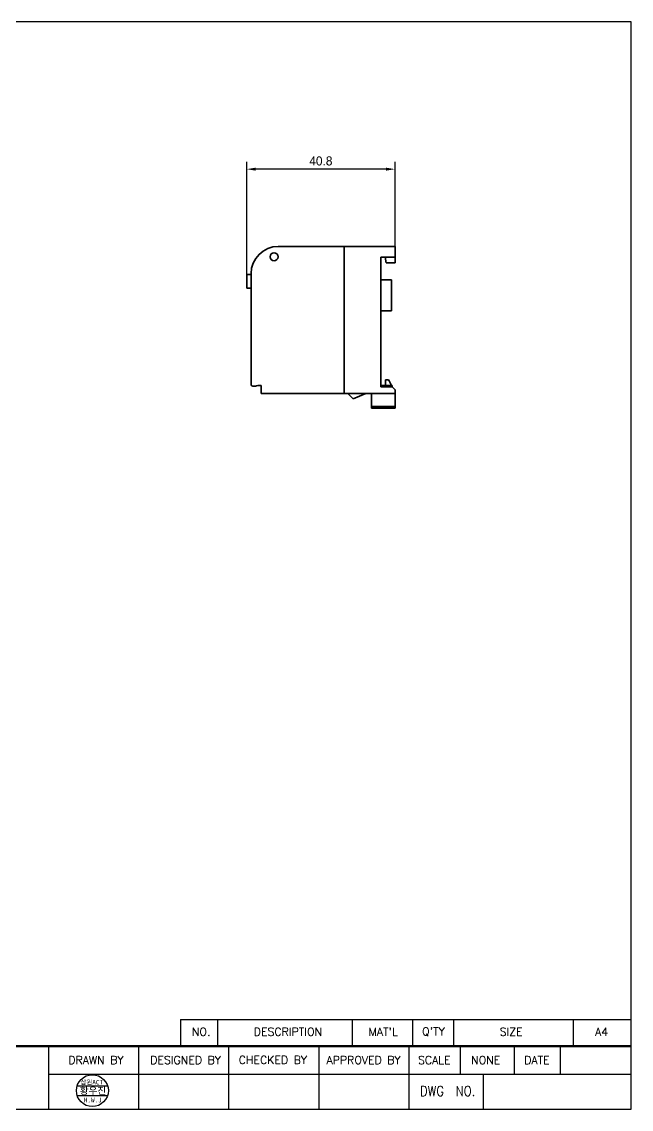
# Model space of a CAD drawing. Extents: x 295 to 2531, y 240 to 845.
# Drawn here: x 1457.2 to 1624.8, y 545.4 to 844.7 of the extents above; entities that cross this region are included whole.
import ezdxf
from ezdxf.enums import TextEntityAlignment as Align

# ---------------------------------------------------------------- set-up
doc = ezdxf.new("R2010")
doc.units = 0
doc.header["$LTSCALE"] = 0.1
doc.layers.get('0').update_dxf_attribs({"linetype": 'CONTINUOUS'})
doc.layers.get('DEFPOINTS').update_dxf_attribs({"linetype": 'CONTINUOUS'})
doc.layers.add('SHEET', color=7, linetype='CONTINUOUS')
doc.layers.add('가시적인 것(ISO)', color=7, linetype='CONTINUOUS', lineweight=35)
doc.styles.add('ROMANS', font='romans', dxfattribs={"width": 0.9})
doc.styles.add('굴림', font='', dxfattribs={"width": 0.9})
doc.styles.add('주 문자 (ISO)', font='')
doc.styles.get('굴림').set_extended_font_data('GulimChe')
doc.styles.get('주 문자 (ISO)').set_extended_font_data('Dotum')
doc.dimstyles.new('기본값 (ISO)', dxfattribs={"dimtxt": 2.5, "dimasz": 2.5, "dimexe": 2, "dimexo": 0, "dimgap": 1, "dimtad": 1, "dimdec": 1, "dimrnd": 1e-08, "dimzin": 0, "dimdsep": 46, "dimtxsty": '주 문자 (ISO)', "dimcen": 0.09, "dimdle": 10, "dimclrd": 1, "dimclre": 1, "dimclrt": 256, "dimadec": 1, "dimazin": 0, "dimtfac": 0.6, "dimtofl": 0, "dimtmove": 0, "dimatfit": 3, "dimfxl": 1, "dimtolj": 1, "dimtzin": 0, "dimlwd": -1, "dimlwe": -1, "dimarcsym": 0})

# ---------------------------------------------------------------- blocks, each defined once
blk = doc.blocks.new('*D54')
at = {"color": 1, "transparency": 16777216}
for p, q in [((1519.04, 775.15), (1519.04, 806.09)), ((1559.84, 782.85), (1559.84, 806.09)), ((1557.34, 804.09), (1521.54, 804.09))]:
    blk.add_line(p, q, dxfattribs=at)
for points in [[(1521.54, 804.51), (1521.54, 803.67), (1519.04, 804.09)], [(1557.34, 804.51), (1557.34, 803.67), (1559.84, 804.09)]]:
    blk.add_solid(points, dxfattribs=at)
at = {"layer": 'DEFPOINTS', "color": 0, "transparency": 16777216}
for p in [(1519.04, 804.09), (1559.84, 782.85), (1519.04, 775.15)]:
    blk.add_point(p, dxfattribs=at)
at = {"transparency": 16777216, "insert": (1539.44, 806.34), "char_height": 2.5, "attachment_point": 5, "style": '주 문자 (ISO)'}
blk.add_mtext('\\A1;40.8', dxfattribs=at)

msp = doc.modelspace()

# ---------------------------------------------------------------- linework, layer by layer
at = {"color": 0, "lineweight": 50}
msp.add_line((1201.55, 562.76), (1624.78, 562.76), dxfattribs=at)
for p, q in [((1464.53, 562.76), (1464.53, 545.4)), ((1489.3, 562.76), (1489.3, 545.4)), ((1514.07, 562.76), (1514.07, 545.4)), ((1538.84, 562.76), (1538.84, 545.4)), ((1563.61, 562.76), (1563.61, 545.4)), ((1577.74, 562.76), (1577.74, 555.06)), ((1592.56, 562.76), (1592.56, 555.06)), ((1605.21, 562.76), (1605.21, 555.06)), ((1464.53, 555.06), (1624.78, 555.06)), ((1584.05, 555.06), (1584.05, 545.4))]:
    msp.add_line(p, q)
at = {"color": 0, "ltscale": 2}
for p, q in [((1472.43, 551.86), (1480.78, 551.86)), ((1472.43, 549.17), (1480.78, 549.17))]:
    msp.add_line(p, q, dxfattribs=at)
at = {"color": 0}
msp.add_circle((1476.61, 550.52), 4.39, dxfattribs=at)
at = {"layer": 'SHEET'}
for p, q in [((1624.78, 844.65), (1201.55, 844.65)), ((1624.78, 770.38), (1624.78, 844.65)), ((1624.78, 545.4), (1624.78, 770.38)), ((1500.81, 570.1), (1624.78, 570.1)), ((1500.81, 570.1), (1500.81, 562.76)), ((1511.03, 570.1), (1511.03, 562.76)), ((1548, 570.1), (1548, 562.76)), ((1564.7, 562.76), (1564.7, 570.1)), ((1575.96, 562.76), (1575.96, 570.1)), ((1608.92, 562.76), (1608.92, 570.1)), ((1201.55, 545.4), (1624.78, 545.4))]:
    msp.add_line(p, q, dxfattribs=at)
at = {"layer": '가시적인 것(ISO)'}
for p, q in [((1527.74, 782.85), (1545.84, 782.85)), ((1545.84, 742.35), (1545.84, 782.85)), ((1545.84, 782.85), (1545.84, 742.35)), ((1545.84, 782.85), (1559.84, 782.85)), ((1559.84, 778.35), (1559.84, 782.85)), ((1555.94, 779.85), (1555.94, 744.15)), ((1555.94, 779.85), (1559.84, 779.85)), ((1557.12, 779.85), (1557.38, 778.35)), ((1557.38, 778.35), (1559.84, 778.35)), ((1519.04, 775.15), (1519.04, 771.35)), ((1519.68, 775.15), (1519.04, 775.15)), ((1520.24, 775.15), (1519.68, 775.15)), ((1520.24, 744.6), (1520.24, 775.35)), ((1555.94, 773.6), (1558.84, 773.6)), ((1558.84, 765.1), (1558.84, 773.6)), ((1519.68, 771.35), (1519.04, 771.35)), ((1520.24, 771.35), (1519.68, 771.35)), ((1555.94, 765.1), (1558.84, 765.1)), ((1557.24, 746.15), (1557.73, 746.15)), ((1557.24, 744.55), (1557.24, 746.15)), ((1558.18, 745.87), (1558.86, 744.55)), ((1520.24, 744.6), (1520.24, 744.6)), ((1522.99, 744.6), (1522.08, 744.6)), ((1522.99, 742.85), (1522.99, 744.6)), ((1522.99, 742.85), (1522.99, 742.35)), ((1559.84, 742.35), (1522.99, 742.35)), ((1548.34, 740.85), (1546.84, 742.35)), ((1551.84, 742.35), (1548.34, 740.85)), ((1553.34, 742.35), (1553.34, 739.77)), ((1555.94, 744.55), (1559.04, 744.55)), ((1555.94, 744.15), (1559.04, 744.15)), ((1559.04, 744.15), (1559.04, 744.55)), ((1559.04, 744.2), (1559.1, 744.09)), ((1559.04, 744.15), (1559.84, 743.35)), ((1559.84, 743.35), (1559.84, 742.85)), ((1559.84, 742.35), (1559.84, 742.85)), ((1559.84, 742.16), (1559.84, 742.15)), ((1559.84, 742.15), (1559.84, 741.15)), ((1553.34, 738.77), (1553.34, 739.77)), ((1559.84, 739.77), (1559.84, 741.15)), ((1559.84, 739.77), (1559.84, 738.77)), ((1553.34, 738.77), (1553.34, 738.28)), ((1553.34, 738.77), (1559.84, 738.77)), ((1553.34, 738.28), (1559.84, 738.28)), ((1559.84, 738.28), (1559.84, 738.77))]:
    msp.add_line(p, q, dxfattribs=at)
msp.add_circle((1526.56, 779.98), 1.1, dxfattribs=at)
for centre, radius, start, end in [((1527.74, 775.35), 7.5, 90, 180), ((1557.73, 745.65), 0.5, 27.2161, 90), ((1521.16, 746.14), 1.8, 256.4411, 300.8079), ((1557.84, 742.16), 2, 0, 5.283)]:
    msp.add_arc(centre, radius, start, end, dxfattribs=at)
msp.add_open_spline([(1520.74, 744.39), (1520.67, 744.41), (1520.61, 744.43), (1520.48, 744.47), (1520.43, 744.5), (1520.34, 744.54), (1520.3, 744.56), (1520.25, 744.59), (1520.24, 744.6), (1520.24, 744.6)], degree=3, knots=[-0.07824221, -0.07824221, -0.07824221, -0.07824221, -0.05814704, -0.05814704, -0.03805188, -0.03805188, -0.01902594, -0.01902594, -0.00103862, -0.00103862, -0.00103862, -0.00103862], dxfattribs=at)

# ---------------------------------------------------------------- texts
at = {"layer": 'SHEET'}
for s, height, style, p in [('NO.', 2.202, 'ROMANS', (1506.53, 566.72)), ('DESCRIPTION', 2.2017, 'ROMANS', (1530.39, 566.72)), ("MAT'L", 2.202, 'ROMANS', (1556.58, 566.72)), ("Q'TY", 2.202, 'ROMANS', (1570.39, 566.72)), ('SIZE', 2.202, 'ROMANS', (1591.76, 566.72)), ('A4', 2.202, 'ROMANS', (1616.62, 566.72)), ('DRAWN BY', 2.202, 'ROMANS', (1477.59, 558.95)), ('DESIGNED BY', 2.2017, 'ROMANS', (1502.24, 558.95)), ('CHECKED BY', 2.202, 'ROMANS', (1526.24, 558.98)), ('APPROVED BY', 2.2017, 'ROMANS', (1551.18, 558.95)), ('SCALE', 2.202, 'ROMANS', (1570.63, 558.94)), ('NONE', 2.202, 'ROMANS', (1584.76, 558.94)), ('DATE', 2.202, 'ROMANS', (1598.84, 558.94)), ('황우진', 1.881, '굴림', (1476.77, 550.56)), ('H.W.J', 1.254, '굴림', (1476.73, 547.91))]:
    msp.add_text(s, height=height, dxfattribs=dict(at, style=style)).set_placement(p, align=Align.MIDDLE)
at = {"layer": 'SHEET', "ltscale": 0.1, "style": '굴림'}
msp.add_text('삼원ACT', height=1.254, dxfattribs=at).set_placement((1476.44, 552.89), align=Align.MIDDLE)
at = {"layer": 'SHEET', "style": 'ROMANS', "width": 0.85}
msp.add_text('DWG  NO.', height=2.752, dxfattribs=at).set_placement((1574.31, 550.41), align=Align.MIDDLE)

# ---------------------------------------------------------------- dimensions: what is measured, and where the dimension line sits
dim = msp.add_linear_dim(base=(1519.04, 804.09), p1=(1559.84, 782.85), p2=(1519.04, 775.15), dimstyle='기본값 (ISO)')
dim.commit()
dim.dimension.update_dxf_attribs({"geometry": '*D54', "text_midpoint": (1539.44, 806.34)})

doc.saveas('drawing.dxf')
